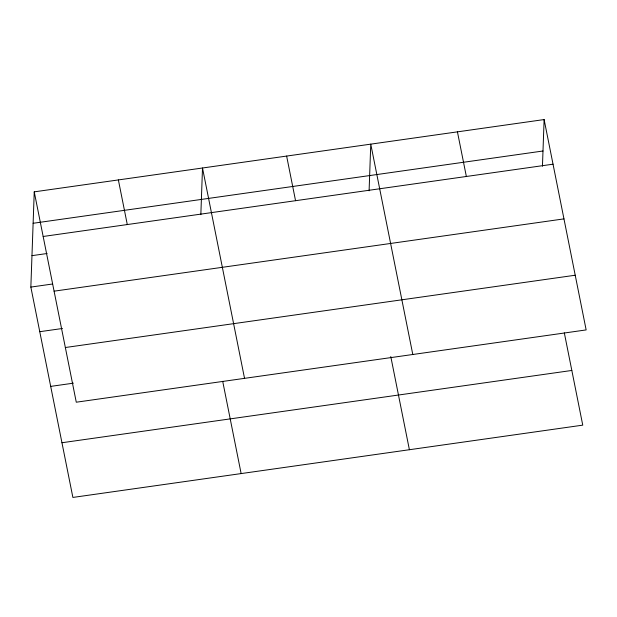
<?xml version="1.0" encoding="UTF-8"?>
<svg xmlns="http://www.w3.org/2000/svg" width="617" height="617" viewBox="0 0 617 617"><rect width="100%" height="100%" fill="white"/><g stroke="black" fill="none" stroke-linecap="round" stroke-linejoin="round"><path stroke-width="0.93" d="M564.324 332.887L582.756 425.144L72.883 497.433L30.85 287.082L34.243 191.856L544.117 119.567L586.15 329.918L76.277 402.207L34.243 191.856M200.841 214.662L202.507 168.001L244.533 378.352M369.097 190.807L370.763 144.147L412.796 354.497M542.451 166.228L544.117 119.567M33.125 223.277L542.999 150.995M43.159 236.481L553.033 164.191M31.968 255.654L47.093 253.51M30.85 287.082L52.592 283.997M54.088 291.17L563.961 218.881M39.766 331.699L62.456 328.483M65.348 347.518L575.221 275.228M50.694 386.389L73.384 383.172M61.955 442.736L571.828 370.455M457.436 131.861L466.359 176.477M390.777 356.526L409.395 449.724M286.635 156.078L295.551 200.695M222.706 381.321L241.139 473.578M118.371 179.933L127.287 224.549"/></g></svg>
